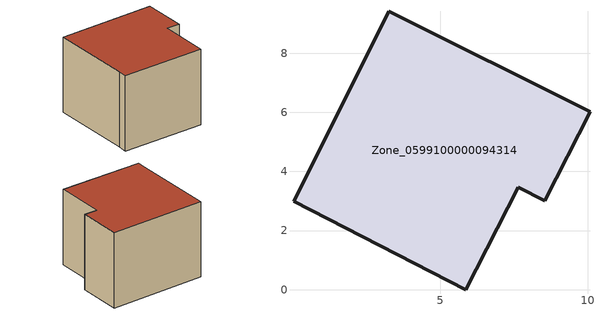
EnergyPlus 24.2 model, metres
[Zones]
Zone_0599100000094314
 floor ground (C_G): 8.54,3.01 7.64,3.47 5.88,0 0.04,2.99 0.38,3.65 3.26,9.42 10.07,6.03 z0
 wall outside (C_F): 7.64,3.47 8.54,3.01 10.07,6.03 3.26,9.42 0.38,3.65 0.04,2.99 5.88,0 7.64,3.47 z0:5.95
 roof outside (C_R): 0.38,3.65 0.04,2.99 5.88,0 7.64,3.47 8.54,3.01 10.07,6.03 3.26,9.42 z5.95
[BUILDING]
Pand.0599100000094314: North Axis=0; Terrain=City; Loads Convergence Tolerance Value=0.04; Temperature Convergence Tolerance Value=0.4; Solar Distribution=FullExterior; Maximum Number of Warmup Days=25; Minimum Number of Warmup Days=1
[Site:Location]
Rotterdam.The.Hague.AP_ZH_NLD Design_Conditions: Latitude=51.96; Longitude=4.45; Time Zone=1; Elevation=-4.5
[SITE:GROUNDTEMPERATURE:BUILDINGSURFACE]
18, 18, 18, 18, 18, 18, 18, 18, 18, 18, 18, 18
[MATERIAL] Thermal Absorptance=0.9; Solar Absorptance=0.7; Visible Absorptance=0.7
Name | Roughness | Thickness | Conductivity | Density | Specific Heat
G.TI.1992-2005 | MediumSmooth | 0.15 | 0.06 | 540 | 1210
F.TI.1992-2005 | Rough | 0.3 | 0.12 | 1920 | 840
R.TI.1992-2005 | MediumRough | 0.2 | 0.08 | 1500 | 1000
[CONSTRUCTION]
C_G: G.TI.1992-2005
C_F: F.TI.1992-2005
C_R: R.TI.1992-2005
[ZONE]
Zone_0599100000094314: Type=1; Multiplier=1; Ceiling Height=Autocalculate; Volume=Autocalculate; Floor Area=autocalculate; Part of Total Floor Area=Yes
[ZONEINFILTRATION:DESIGNFLOWRATE]
Infil_Zone_0599100000094314: Zone or ZoneList or Space or SpaceList=Zone_0599100000094314; Schedule=AlwaysOn; Design Flow Rate Calculation Method=Flow/Area; Flow Rate per Floor Area=0.0015; Constant Term Coefficient=1; Temperature Term Coefficient=0; Velocity Term Coefficient=0; Velocity Squared Term Coefficient=0
[HVACTEMPLATE:ZONE:IDEALLOADSAIRSYSTEM]
Zone_0599100000094314: Maximum Heating Supply Air Temperature=50; Minimum Cooling Supply Air Temperature=13; Maximum Heating Supply Air Humidity Ratio=0.0156; Minimum Cooling Supply Air Humidity Ratio=0.0077; Heating Limit=NoLimit; Cooling Limit=NoLimit; Dehumidification Control Type=ConstantSensibleHeatRatio; Cooling Sensible Heat Ratio=0.7; Dehumidification Setpoint=60; Humidification Control Type=None; Humidification Setpoint=30; Outdoor Air Method=None; Outdoor Air Flow Rate per Person=0.00944; Outdoor Air Flow Rate per Zone Floor Area=0; Outdoor Air Flow Rate per Zone=0; Demand Controlled Ventilation Type=None; Outdoor Air Economizer Type=NoEconomizer; Heat Recovery Type=None; Sensible Heat Recovery Effectiveness=0.7; Latent Heat Recovery Effectiveness=0.65
[ZONECONTROL:THERMOSTAT]
ThermostatControl_Zone_0599100000094314: Zone or ZoneList=Zone_0599100000094314; Control Type Schedule=DualSetpointControlType; Control 1=Thermostat_Zone_0599100000094314; Temperature Difference Between Cutout And Setpoint=0
[THERMOSTATSETPOINT:DUALSETPOINT]
Thermostat_Zone_0599100000094314: Heating Setpoint Temperature Schedule=HeatingSetpoint_Zone_0599100000094314; Cooling Setpoint Temperature Schedule=CoolingSetpoint_Zone_0599100000094314
[SCHEDULE:COMPACT]
HeatingSetpoint_Zone_0599100000094314: Through: 12/31, For: AllDays, Until: 24:00, 21
CoolingSetpoint_Zone_0599100000094314: Through: 12/31, For: AllDays, Until: 24:00, 24
DualSetpointControlType: Through: 12/31, For: AllDays, Until: 24:00, 4
AlwaysOn: Through: 12/31, For: AllDays, Until: 24:00, 1
